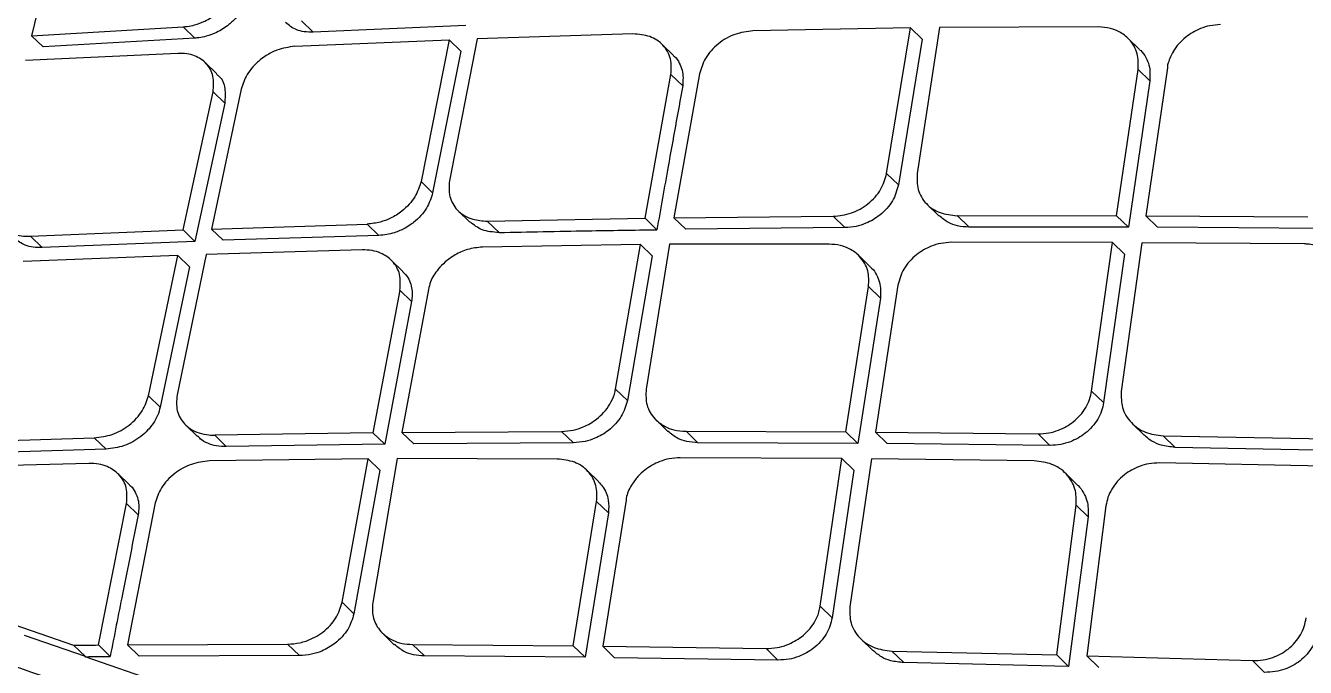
# Model space of a CAD drawing. Extents: x 400 to 501, y 484 to 634.
# Drawn here: x 484.989 to 486.318, y 515.383 to 516.05 of the extents above; entities that cross this region are included whole.
import ezdxf

# ---------------------------------------------------------------- set-up
doc = ezdxf.new("R2010")
doc.units = 0
doc.header["$MEASUREMENT"] = 0
doc.layers.add('DIM', color=3, linetype='Continuous')
doc.layers.add('GEOMETRY', color=3, linetype='Continuous', lineweight=25)

# ---------------------------------------------------------------- blocks, each defined once
blk = doc.blocks.new('2026 GRANDEE')
at = {"layer": 'GEOMETRY', "ltscale": 16}
for p, q in [((34.6043, -80.6589), (34.5704, -80.8012)), ((34.5704, -80.8012), (34.7278, -80.7919)), ((34.7399, -80.8037), (34.7278, -80.7919)), ((34.8508, -80.7857), (34.8629, -80.7975)), ((35.0213, -80.7907), (34.8629, -80.7975)), ((34.5704, -80.8012), (34.5824, -80.8129)), ((34.7399, -80.8037), (34.5824, -80.8129)), ((35.033, -80.8045), (35.0042, -80.9518)), ((35.1947, -80.7994), (35.033, -80.8045)), ((35.4829, -80.793), (35.3193, -80.7962)), ((35.4581, -80.9442), (35.4829, -80.793)), ((35.4951, -80.8049), (35.4703, -80.9561)), ((35.4951, -80.8049), (35.4829, -80.793)), ((35.5128, -80.7926), (35.4897, -80.9444)), ((35.678, -80.792), (35.5128, -80.7926)), ((35.7207, -80.8155), (35.7085, -80.8036)), ((34.8436, -80.8122), (35.0038, -80.8056)), ((35.0038, -80.8056), (34.9747, -80.9526)), ((35.0159, -80.8173), (34.9868, -80.9644)), ((35.0159, -80.8173), (35.0038, -80.8056)), ((35.2369, -80.8218), (35.2248, -80.81)), ((34.7221, -80.8195), (34.5642, -80.8271)), ((34.7626, -80.8408), (34.7506, -80.8291)), ((35.2074, -80.9909), (35.2342, -80.8416)), ((35.2342, -80.8416), (35.2464, -80.8534)), ((35.2638, -80.8409), (35.2373, -80.9905)), ((35.6967, -80.9882), (35.7191, -80.8363)), ((35.7191, -80.8363), (35.7313, -80.8482)), ((35.7495, -80.8347), (35.7271, -80.9883)), ((34.788, -80.8567), (34.7571, -81.002)), ((35.7313, -80.8482), (35.709, -81.0001)), ((34.7279, -81.003), (34.7588, -80.8594)), ((34.7709, -80.8711), (34.74, -81.0148)), ((34.7588, -80.8594), (34.7709, -80.8711)), ((35.4581, -80.9442), (35.4703, -80.9561)), ((34.9747, -80.9526), (34.9868, -80.9644)), ((35.5002, -80.9765), (35.5124, -80.9884)), ((35.0134, -80.9831), (35.0255, -80.9949)), ((35.0435, -80.9938), (35.2074, -80.9909)), ((35.2074, -80.9909), (35.2196, -81.0027)), ((35.2373, -80.9905), (35.4026, -80.9888)), ((35.2373, -80.9905), (35.2495, -81.0023)), ((35.4026, -80.9888), (35.4148, -81.0006)), ((35.5313, -80.9881), (35.6967, -80.9882)), ((35.5313, -80.9881), (35.5436, -81)), ((35.6967, -80.9882), (35.709, -81.0001)), ((35.7271, -80.9883), (35.8952, -80.9893)), ((35.7271, -80.9883), (35.7394, -81.0002)), ((34.5693, -81.0096), (34.7279, -81.003)), ((34.7279, -81.003), (34.74, -81.0148)), ((34.7571, -81.002), (34.9189, -80.9969)), ((34.7571, -81.002), (34.7692, -81.0137)), ((34.9189, -80.9969), (34.931, -81.0087)), ((35.0435, -80.9938), (35.0557, -81.0057)), ((35.4148, -81.0006), (35.2495, -81.0023)), ((35.709, -81.0001), (35.5436, -81)), ((35.9075, -81.0013), (35.7394, -81.0002)), ((34.5693, -81.0096), (34.5814, -81.0213)), ((34.74, -81.0148), (34.5814, -81.0213)), ((34.931, -81.0087), (34.7692, -81.0137)), ((35.2326, -81.0177), (35.2084, -81.1685)), ((35.3983, -81.0177), (35.2326, -81.0177)), ((35.6927, -81.0161), (35.5254, -81.0158)), ((35.6709, -81.1703), (35.6927, -81.0161)), ((35.705, -81.028), (35.6927, -81.0161)), ((35.7231, -81.0162), (35.7017, -81.1707)), ((35.8915, -81.0175), (35.7232, -81.0162)), ((34.7223, -81.0294), (34.5618, -81.0358)), ((34.6918, -81.1752), (34.7223, -81.0294)), ((34.7516, -81.0284), (34.7214, -81.1744)), ((34.7344, -81.0412), (34.7223, -81.0294)), ((34.9136, -81.0236), (34.7516, -81.0284)), ((35.2026, -81.0181), (35.0385, -81.0208)), ((35.1767, -81.1682), (35.2026, -81.0181)), ((35.2148, -81.0299), (35.1889, -81.1801)), ((35.2026, -81.0181), (35.2148, -81.0299)), ((35.4411, -81.0412), (35.4289, -81.0293)), ((35.705, -81.028), (35.6833, -81.1823)), ((34.7344, -81.0412), (34.704, -81.187)), ((34.9557, -81.046), (34.9436, -81.0343)), ((34.9528, -81.0656), (34.9248, -81.2137)), ((34.965, -81.0774), (34.9528, -81.0656)), ((34.9825, -81.065), (34.9548, -81.2134)), ((35.4159, -81.2127), (35.4393, -81.0618)), ((35.4393, -81.0618), (35.4516, -81.0737)), ((35.4698, -81.0603), (35.4465, -81.213)), ((34.965, -81.0774), (34.9371, -81.2256)), ((35.4516, -81.0737), (35.4282, -81.2247)), ((34.6918, -81.1752), (34.704, -81.187)), ((35.1767, -81.1682), (35.1889, -81.18)), ((35.6709, -81.1703), (35.6833, -81.1823)), ((35.2187, -81.2003), (35.231, -81.2122)), ((34.7303, -81.2055), (34.7426, -81.2174)), ((34.9248, -81.2137), (34.7605, -81.2162)), ((34.7605, -81.2162), (34.7726, -81.228)), ((34.9248, -81.2137), (34.937, -81.2255)), ((34.9548, -81.2134), (35.1206, -81.2122)), ((34.9548, -81.2134), (34.9671, -81.2252)), ((35.1206, -81.2122), (35.1329, -81.2241)), ((35.2499, -81.2121), (35.4159, -81.2127)), ((35.2499, -81.2121), (35.2621, -81.224)), ((35.4282, -81.2247), (35.4159, -81.2127)), ((35.4465, -81.213), (35.4588, -81.2249)), ((35.4465, -81.213), (35.6153, -81.2148)), ((35.6153, -81.2148), (35.6276, -81.2268)), ((35.7131, -81.2041), (35.7254, -81.2162)), ((35.7451, -81.2167), (35.9154, -81.22)), ((35.7575, -81.2288), (35.7451, -81.2167)), ((34.4734, -81.2237), (34.6355, -81.219)), ((34.6355, -81.219), (34.6477, -81.2308)), ((34.9371, -81.2256), (34.7726, -81.2281)), ((35.1329, -81.2241), (34.9671, -81.2252)), ((35.4282, -81.2247), (35.2621, -81.224)), ((35.6277, -81.2268), (35.4588, -81.2249)), ((35.9279, -81.2321), (35.7575, -81.2288)), ((34.6477, -81.2308), (34.4856, -81.2355)), ((34.9199, -81.2407), (34.7552, -81.2429)), ((34.8928, -81.3897), (34.9199, -81.2407)), ((34.9321, -81.2526), (34.9199, -81.2407)), ((34.9499, -81.2404), (34.9246, -81.3901)), ((35.1162, -81.241), (34.9499, -81.2404)), ((35.4117, -81.2405), (35.2438, -81.2396)), ((35.3891, -81.3938), (35.4117, -81.2405)), ((35.4117, -81.2405), (35.424, -81.2525)), ((35.4423, -81.2408), (35.4199, -81.3944)), ((35.6114, -81.2428), (35.4423, -81.2408)), ((34.63, -81.2455), (34.4676, -81.2499)), ((34.6722, -81.2679), (34.66, -81.2561)), ((34.9321, -81.2526), (34.905, -81.4016)), ((35.1589, -81.2644), (35.1468, -81.2526)), ((35.424, -81.2525), (35.4014, -81.4058)), ((35.6557, -81.2674), (35.6434, -81.2554)), ((35.912, -81.2485), (35.7414, -81.245)), ((34.6398, -81.4341), (34.669, -81.2872)), ((34.669, -81.2872), (34.6812, -81.299)), ((34.6988, -81.2866), (34.6699, -81.4339)), ((35.1327, -81.4349), (35.157, -81.285)), ((35.157, -81.285), (35.1693, -81.2969)), ((35.1877, -81.2836), (35.1634, -81.4353)), ((35.6346, -81.4445), (35.6548, -81.2889)), ((35.6548, -81.2889), (35.6672, -81.3009)), ((35.6858, -81.2894), (35.6658, -81.4453)), ((35.1693, -81.2969), (35.145, -81.4469)), ((35.6672, -81.3009), (35.647, -81.4566)), ((34.4406, -81.374), (34.6141, -81.4344)), ((34.8928, -81.3897), (34.905, -81.4016)), ((35.3891, -81.3938), (35.4014, -81.4058)), ((34.6263, -81.4462), (34.563, -81.4242)), ((34.9348, -81.4219), (34.947, -81.4338)), ((35.4312, -81.4277), (35.4436, -81.4397)), ((34.6141, -81.4344), (34.6263, -81.4462)), ((34.6398, -81.4341), (34.652, -81.446)), ((34.6699, -81.4339), (34.8362, -81.4333)), ((34.6699, -81.4339), (34.6821, -81.4458)), ((34.8362, -81.4333), (34.8485, -81.4452)), ((34.9659, -81.4336), (35.1327, -81.4349)), ((34.9659, -81.4336), (34.9782, -81.4455)), ((35.145, -81.4469), (35.1327, -81.4349)), ((35.1634, -81.4353), (35.3329, -81.4378)), ((35.1634, -81.4353), (35.1757, -81.4473)), ((35.3329, -81.4378), (35.3453, -81.4498)), ((35.4634, -81.4404), (35.6346, -81.4445)), ((35.4634, -81.4404), (35.4758, -81.4524)), ((34.7039, -81.4736), (34.6261, -81.4466)), ((34.8485, -81.4452), (34.6821, -81.4458)), ((35.145, -81.4469), (34.9782, -81.4455)), ((35.3453, -81.4498), (35.1757, -81.4473)), ((35.647, -81.4566), (35.4758, -81.4524)), ((35.6346, -81.4445), (35.647, -81.4566)), ((35.6658, -81.4453), (35.6782, -81.4575)), ((35.6658, -81.4453), (35.838, -81.4504)), ((35.838, -81.4504), (35.8505, -81.4626))]:
    blk.add_line(p, q, dxfattribs=at)
for points, knots in [([(34.7278, -80.7919), (34.7292, -80.7918), (34.7331, -80.7915), (34.7407, -80.79), (34.7515, -80.7859), (34.7636, -80.7783), (34.7736, -80.7682), (34.7795, -80.7587), (34.7823, -80.7521), (34.783, -80.7486), (34.7833, -80.7474)], [0, 0, 0, 0, 0.057753, 0.160399, 0.307814, 0.499823, 0.696553, 0.845584, 0.946728, 1, 1, 1, 1]), ([(34.7954, -80.7591), (34.7937, -80.7642), (34.791, -80.7722), (34.7833, -80.7824), (34.7745, -80.7908), (34.7637, -80.7976), (34.7529, -80.8017), (34.7452, -80.8033), (34.7413, -80.8036), (34.7399, -80.8037)], [0, 0, 0, 0, 0.227605, 0.358253, 0.49967, 0.691124, 0.838437, 0.941436, 1, 1, 1, 1]), ([(34.8629, -80.7975), (34.8597, -80.7974), (34.8535, -80.7974), (34.843, -80.7948), (34.8376, -80.7903), (34.8342, -80.7874)], [0, 0, 0, 0, 0.27844, 0.55168, 1, 1, 1, 1]), ([(35.8046, -80.7897), (35.8009, -80.7899), (35.794, -80.7904), (35.7815, -80.7943), (35.7702, -80.8008), (35.7612, -80.8094), (35.7547, -80.8184), (35.7511, -80.8268), (35.7495, -80.8325), (35.7495, -80.8344), (35.7495, -80.8347)], [0, 0, 0, 0, 0.144319, 0.275739, 0.499177, 0.626633, 0.749402, 0.925989, 0.990998, 1, 1, 1, 1]), ([(35.2342, -80.8416), (35.2346, -80.836), (35.2351, -80.8275), (35.2309, -80.8175), (35.2246, -80.8088), (35.2128, -80.8008), (35.2008, -80.7998), (35.1947, -80.7994)], [0, 0, 0, 0, 0.243839, 0.370692, 0.50061, 0.749978, 1, 1, 1, 1]), ([(35.3193, -80.7962), (35.313, -80.797), (35.3004, -80.7986), (35.2854, -80.8073), (35.2758, -80.8165), (35.268, -80.8269), (35.2655, -80.8354), (35.2638, -80.8409)], [0, 0, 0, 0, 0.249861, 0.499336, 0.63288, 0.760949, 1, 1, 1, 1]), ([(35.7191, -80.8363), (35.7193, -80.8307), (35.7196, -80.822), (35.7151, -80.8117), (35.7092, -80.8036), (35.7008, -80.7973), (35.6899, -80.7929), (35.6822, -80.7923), (35.678, -80.792)], [0, 0, 0, 0, 0.237931, 0.366022, 0.500018, 0.686278, 0.827299, 1, 1, 1, 1]), ([(34.8436, -80.8122), (34.8374, -80.8131), (34.8272, -80.8145), (34.8154, -80.8208), (34.807, -80.8267), (34.8001, -80.8333), (34.7923, -80.8435), (34.7897, -80.8516), (34.788, -80.8567)], [0, 0, 0, 0, 0.249468, 0.408552, 0.499836, 0.641672, 0.772445, 1, 1, 1, 1]), ([(35.7205, -80.8157), (35.721, -80.816), (35.7239, -80.8181), (35.7272, -80.8237), (35.7319, -80.8339), (35.7315, -80.8425), (35.7313, -80.8482)], [0, 0, 0, 0, 0.046947, 0.303754, 0.548366, 1, 1, 1, 1]), ([(34.7588, -80.8594), (34.7593, -80.8539), (34.7603, -80.8429), (34.7528, -80.8297), (34.7421, -80.8225), (34.7315, -80.8196), (34.7253, -80.8195), (34.7221, -80.8195)], [0, 0, 0, 0, 0.251143, 0.499283, 0.736626, 0.865162, 1, 1, 1, 1]), ([(35.2367, -80.8221), (35.2371, -80.8223), (35.24, -80.8241), (35.2429, -80.8295), (35.2473, -80.8392), (35.2467, -80.8477), (35.2464, -80.8534)], [0, 0, 0, 0, 0.041599, 0.291379, 0.534585, 1, 1, 1, 1]), ([(34.7623, -80.8412), (34.7631, -80.8418), (34.7681, -80.845), (34.7721, -80.8557), (34.7713, -80.8661), (34.7709, -80.8711)], [0, 0, 0, 0, 0.089464, 0.553689, 1, 1, 1, 1]), ([(35.2464, -80.8534), (35.2413, -80.8812), (35.2323, -80.9309), (35.2235, -80.9808), (35.2196, -81.0027)], [0, 0, 0, 0, 0.56, 1, 1, 1, 1]), ([(36.0157, -81.9103), (35.8638, -81.8676), (35.5594, -81.7819), (35.1189, -81.6445), (34.6958, -81.5059), (34.3392, -81.3834), (34.0464, -81.2803), (33.8125, -81.1967), (33.5951, -81.1184), (33.3961, -81.0467), (33.2146, -80.9818), (33.1136, -80.9469), (33.0632, -80.9294)], [0, 0, 0, 0, 0.1280884, 0.2568048, 0.3836102, 0.5088305, 0.5930086, 0.6749207, 0.7545369, 0.8369035, 0.9186293, 1, 1, 1, 1]), ([(35.4026, -80.9888), (35.4089, -80.9881), (35.4217, -80.9867), (35.4366, -80.9781), (35.4462, -80.969), (35.454, -80.9586), (35.4565, -80.9499), (35.4581, -80.9442)], [0, 0, 0, 0, 0.250198, 0.49982, 0.629111, 0.755896, 1, 1, 1, 1]), ([(35.4897, -80.9444), (35.4896, -80.95), (35.4893, -80.9587), (35.4939, -80.9689), (35.5006, -80.9779), (35.5129, -80.9863), (35.5252, -80.9875), (35.5313, -80.9882)], [0, 0, 0, 0, 0.241079, 0.368611, 0.500654, 0.750382, 1, 1, 1, 1]), ([(34.9747, -80.9526), (34.973, -80.958), (34.9704, -80.9664), (34.9625, -80.9766), (34.9542, -80.9845), (34.9439, -80.9908), (34.9315, -80.9956), (34.9234, -80.9964), (34.9189, -80.9969)], [0, 0, 0, 0, 0.237516, 0.365668, 0.498421, 0.675422, 0.819366, 1, 1, 1, 1]), ([(34.9868, -80.9644), (34.9851, -80.9698), (34.9825, -80.9782), (34.9747, -80.9884), (34.9697, -80.9931), (34.9668, -80.9953), (34.9666, -80.9955), (34.9659, -80.9961), (34.9631, -80.9981), (34.957, -81.0019), (34.9457, -81.007), (34.9364, -81.0081), (34.931, -81.0087)], [0, 0, 0, 0, 0.237422, 0.365339, 0.498994, 0.500251, 0.50244, 0.509613, 0.535141, 0.630844, 0.785905, 1, 1, 1, 1]), ([(35.0042, -80.9518), (35.0038, -80.9574), (35.0032, -80.9659), (35.0074, -80.9758), (35.0124, -80.9828), (35.0196, -80.9883), (35.0299, -80.9928), (35.0384, -80.9935), (35.0435, -80.9939)], [0, 0, 0, 0, 0.246497, 0.372322, 0.499661, 0.654785, 0.789948, 1, 1, 1, 1]), ([(35.4703, -80.9561), (35.4687, -80.9618), (35.4663, -80.9705), (35.4585, -80.9808), (35.4496, -80.9893), (35.4386, -80.9957), (35.426, -80.9999), (35.4187, -81.0004), (35.4148, -81.0006)], [0, 0, 0, 0, 0.242545, 0.368611, 0.497667, 0.710277, 0.84559, 1, 1, 1, 1]), ([(34.5323, -80.9704), (34.5319, -80.9731), (34.531, -80.9786), (34.5324, -80.9889), (34.5383, -80.9997), (34.5491, -81.0066), (34.5599, -81.0095), (34.5661, -81.0096), (34.5693, -81.0096)], [0, 0, 0, 0, 0.128727, 0.255081, 0.499966, 0.738105, 0.866174, 1, 1, 1, 1]), ([(35.5436, -81.0001), (35.5395, -80.9998), (35.532, -80.9993), (35.5212, -80.9954), (35.5157, -80.9908), (35.5126, -80.9882)], [0, 0, 0, 0, 0.34163, 0.629644, 1, 1, 1, 1]), ([(35.0557, -81.0057), (35.0495, -81.0052), (35.0378, -81.0044), (35.0296, -80.9978), (35.0257, -80.9947)], [0, 0, 0, 0, 0.522417, 1, 1, 1, 1]), ([(35.0557, -81.0057), (35.0862, -81.005), (35.1408, -81.0039), (35.1955, -81.0031), (35.2196, -81.0027)], [0, 0, 0, 0, 0.56, 1, 1, 1, 1]), ([(34.5814, -81.0213), (34.5783, -81.0213), (34.5721, -81.0213), (34.5617, -81.0188), (34.5562, -81.0143), (34.5527, -81.0114)], [0, 0, 0, 0, 0.272793, 0.541948, 1, 1, 1, 1]), ([(35.4393, -81.0618), (35.4395, -81.0562), (35.4399, -81.0476), (35.4354, -81.0373), (35.4294, -81.0291), (35.4207, -81.0227), (35.4097, -81.0185), (35.4023, -81.018), (35.3983, -81.0177)], [0, 0, 0, 0, 0.239234, 0.366934, 0.499865, 0.699434, 0.837182, 1, 1, 1, 1]), ([(35.5254, -81.0158), (35.5217, -81.0161), (35.5146, -81.0165), (35.502, -81.0204), (35.4907, -81.0268), (35.4817, -81.0355), (35.4738, -81.0459), (35.4714, -81.0546), (35.4698, -81.0603)], [0, 0, 0, 0, 0.147382, 0.279964, 0.500019, 0.630541, 0.757437, 1, 1, 1, 1]), ([(35.9349, -81.0636), (35.935, -81.0579), (35.9351, -81.049), (35.9302, -81.0383), (35.9231, -81.0287), (35.9116, -81.021), (35.9, -81.0181), (35.8938, -81.0176), (35.892, -81.0175), (35.8915, -81.0175), (35.8915, -81.0175)], [0, 0, 0, 0, 0.234609, 0.36371, 0.500546, 0.749366, 0.93168, 0.980154, 0.997723, 1, 1, 1, 1]), ([(34.9528, -81.0656), (34.9532, -81.06), (34.9538, -81.0515), (34.9497, -81.0416), (34.9437, -81.0334), (34.9348, -81.0274), (34.9238, -81.024), (34.9171, -81.0237), (34.9136, -81.0236)], [0, 0, 0, 0, 0.245046, 0.371295, 0.499817, 0.7245, 0.855994, 1, 1, 1, 1]), ([(35.0385, -81.0208), (35.0333, -81.0213), (35.0236, -81.0223), (35.0104, -81.0283), (35.0001, -81.0356), (34.9911, -81.0449), (34.9847, -81.0547), (34.9831, -81.0622), (34.9825, -81.065)], [0, 0, 0, 0, 0.203241, 0.384164, 0.542736, 0.678936, 0.883587, 1, 1, 1, 1]), ([(35.4409, -81.0414), (35.4414, -81.0418), (35.4444, -81.0439), (35.4476, -81.0495), (35.4522, -81.0596), (35.4518, -81.0681), (35.4516, -81.0737)], [0, 0, 0, 0, 0.052717, 0.305363, 0.547604, 1, 1, 1, 1]), ([(34.9555, -81.0462), (34.9566, -81.0472), (34.9614, -81.0517), (34.9661, -81.0624), (34.9654, -81.0726), (34.965, -81.0774)], [0, 0, 0, 0, 0.137829, 0.591547, 1, 1, 1, 1]), ([(36.3656, -82.809), (36.2471, -82.7598), (36.0038, -82.6588), (35.6474, -82.5037), (35.2889, -82.3435), (34.9415, -82.1832), (34.6052, -82.0243), (34.3448, -81.8991), (34.1529, -81.8061), (34.0215, -81.7418), (33.8939, -81.6789), (33.7716, -81.6184), (33.6558, -81.5621), (33.5458, -81.5078), (33.4429, -81.4558), (33.3465, -81.4078), (33.2614, -81.3664), (33.1875, -81.3306), (33.119, -81.2964), (33.0551, -81.2644), (32.9874, -81.2316), (32.9215, -81.2034), (32.8815, -81.1818), (32.8632, -81.172)], [0, 0, 0, 0, 0.082249, 0.168725, 0.250938, 0.337838, 0.421226, 0.501438, 0.538138, 0.573957, 0.608923, 0.645818, 0.681064, 0.714276, 0.751294, 0.786327, 0.81865, 0.848238, 0.87506, 0.90615, 0.934321, 0.970126, 1, 1, 1, 1]), ([(32.8636, -81.1717), (32.9041, -81.1907), (32.9849, -81.2289), (33.1234, -81.2941), (33.2784, -81.3661), (33.452, -81.4471), (33.6431, -81.5406), (33.8544, -81.6419), (34.0767, -81.7531), (34.3578, -81.8893), (34.7004, -82.054), (35.1059, -82.2438), (35.5212, -82.4319), (35.9431, -82.6166), (36.2291, -82.7354), (36.372, -82.7947)], [0, 0, 0, 0, 0.062561, 0.125095, 0.187382, 0.249789, 0.312754, 0.37631, 0.439124, 0.501607, 0.601699, 0.701611, 0.80118, 0.900668, 1, 1, 1, 1]), ([(34.6355, -81.219), (34.6418, -81.2182), (34.6545, -81.2166), (34.6696, -81.208), (34.6795, -81.1989), (34.6874, -81.1888), (34.6901, -81.1805), (34.6918, -81.1752)], [0, 0, 0, 0, 0.249302, 0.500016, 0.63494, 0.763752, 1, 1, 1, 1]), ([(34.7214, -81.1744), (34.721, -81.18), (34.7203, -81.1884), (34.7244, -81.1982), (34.729, -81.2046), (34.7356, -81.2101), (34.7441, -81.2142), (34.7528, -81.216), (34.7585, -81.2162), (34.7605, -81.2162)], [0, 0, 0, 0, 0.247551, 0.372988, 0.499351, 0.622227, 0.769482, 0.919812, 1, 1, 1, 1]), ([(35.1206, -81.2122), (35.1247, -81.2119), (35.1322, -81.2114), (35.1448, -81.2073), (35.1557, -81.201), (35.1649, -81.1925), (35.1713, -81.1837), (35.1753, -81.1755), (35.1763, -81.17), (35.1767, -81.1682)], [0, 0, 0, 0, 0.159507, 0.296336, 0.50124, 0.627024, 0.770217, 0.923176, 1, 1, 1, 1]), ([(35.2084, -81.1685), (35.2082, -81.1741), (35.2079, -81.1827), (35.2124, -81.1928), (35.2183, -81.2007), (35.2268, -81.2069), (35.2378, -81.2113), (35.2456, -81.2118), (35.2499, -81.2121)], [0, 0, 0, 0, 0.241821, 0.368807, 0.499718, 0.686069, 0.827177, 1, 1, 1, 1]), ([(35.6153, -81.2148), (35.619, -81.2146), (35.6262, -81.2143), (35.6389, -81.2105), (35.6502, -81.2042), (35.6593, -81.1956), (35.665, -81.1877), (35.6692, -81.1791), (35.6703, -81.1732), (35.6709, -81.1703)], [0, 0, 0, 0, 0.146177, 0.278442, 0.500632, 0.627109, 0.752914, 0.877109, 1, 1, 1, 1]), ([(35.7017, -81.1707), (35.7016, -81.1765), (35.7014, -81.1853), (35.7063, -81.196), (35.7134, -81.2055), (35.7262, -81.2144), (35.7388, -81.216), (35.7451, -81.2167)], [0, 0, 0, 0, 0.237493, 0.365949, 0.500784, 0.750069, 1, 1, 1, 1]), ([(34.704, -81.187), (34.7032, -81.1899), (34.7016, -81.1957), (34.6956, -81.2066), (34.6844, -81.2183), (34.6667, -81.2283), (34.654, -81.23), (34.6477, -81.2308)], [0, 0, 0, 0, 0.130677, 0.25729, 0.497722, 0.748945, 1, 1, 1, 1]), ([(35.1889, -81.18), (35.1873, -81.1857), (35.1848, -81.1943), (35.1769, -81.2045), (35.1681, -81.2128), (35.1571, -81.2191), (35.1445, -81.2233), (35.1369, -81.2238), (35.1329, -81.2241)], [0, 0, 0, 0, 0.241032, 0.367284, 0.497092, 0.703172, 0.840332, 1, 1, 1, 1]), ([(35.6833, -81.1823), (35.6827, -81.1852), (35.6815, -81.1911), (35.6774, -81.1996), (35.6717, -81.2075), (35.6626, -81.2162), (35.6512, -81.2225), (35.6385, -81.2263), (35.6314, -81.2266), (35.6277, -81.2268)], [0, 0, 0, 0, 0.122501, 0.24634, 0.371824, 0.499116, 0.721462, 0.853781, 1, 1, 1, 1]), ([(35.2621, -81.224), (35.2582, -81.2237), (35.2509, -81.2232), (35.24, -81.2195), (35.2343, -81.2148), (35.2311, -81.2121)], [0, 0, 0, 0, 0.328568, 0.611908, 1, 1, 1, 1]), ([(35.7575, -81.2288), (35.7526, -81.2283), (35.744, -81.2275), (35.7341, -81.223), (35.7285, -81.219), (35.7261, -81.2167), (35.7255, -81.2161)], [0, 0, 0, 0, 0.400565, 0.708003, 0.921968, 1, 1, 1, 1]), ([(34.7726, -81.2281), (34.7692, -81.2279), (34.7623, -81.2277), (34.7533, -81.2248), (34.7467, -81.2213), (34.7438, -81.2182), (34.7428, -81.2172)], [0, 0, 0, 0, 0.298262, 0.585699, 0.86248, 1, 1, 1, 1]), ([(34.7552, -81.2429), (34.7488, -81.2437), (34.7361, -81.2452), (34.721, -81.2538), (34.7111, -81.2629), (34.7031, -81.273), (34.7005, -81.2813), (34.6988, -81.2866)], [0, 0, 0, 0, 0.249828, 0.499439, 0.635784, 0.764764, 1, 1, 1, 1]), ([(35.157, -81.285), (35.1573, -81.2793), (35.1577, -81.2708), (35.1533, -81.2605), (35.1467, -81.2515), (35.1346, -81.243), (35.1223, -81.2416), (35.1162, -81.241)], [0, 0, 0, 0, 0.241021, 0.368504, 0.500498, 0.749826, 1, 1, 1, 1]), ([(35.2438, -81.2396), (35.24, -81.2398), (35.2329, -81.2402), (35.2202, -81.244), (35.2089, -81.2504), (35.1993, -81.2593), (35.1922, -81.2692), (35.1882, -81.2774), (35.1877, -81.283), (35.1877, -81.2836)], [0, 0, 0, 0, 0.148671, 0.277883, 0.50302, 0.628678, 0.774764, 0.976152, 1, 1, 1, 1]), ([(35.6548, -81.2889), (35.6549, -81.2831), (35.6551, -81.2743), (35.6502, -81.2636), (35.6431, -81.254), (35.6303, -81.2451), (35.6177, -81.2436), (35.6114, -81.2428)], [0, 0, 0, 0, 0.235843, 0.364704, 0.500753, 0.749804, 1, 1, 1, 1]), ([(34.669, -81.2872), (34.6694, -81.2816), (34.6701, -81.2732), (34.666, -81.2634), (34.6601, -81.2552), (34.6511, -81.2492), (34.6401, -81.2458), (34.6335, -81.2456), (34.63, -81.2455)], [0, 0, 0, 0, 0.246464, 0.372336, 0.499771, 0.72771, 0.858405, 1, 1, 1, 1]), ([(35.7414, -81.245), (35.7377, -81.2451), (35.7307, -81.2454), (35.718, -81.249), (35.7065, -81.2553), (35.6973, -81.2641), (35.6916, -81.272), (35.6875, -81.2806), (35.6863, -81.2865), (35.6858, -81.2894)], [0, 0, 0, 0, 0.142437, 0.273218, 0.499254, 0.627869, 0.753974, 0.877901, 1, 1, 1, 1]), ([(34.672, -81.2681), (34.6724, -81.2684), (34.6752, -81.2701), (34.678, -81.2754), (34.6824, -81.285), (34.6817, -81.2934), (34.6812, -81.299)], [0, 0, 0, 0, 0.041342, 0.2871, 0.528978, 1, 1, 1, 1]), ([(35.1588, -81.2645), (35.1603, -81.2661), (35.1654, -81.2713), (35.1701, -81.2825), (35.1696, -81.2924), (35.1693, -81.2969)], [0, 0, 0, 0, 0.189921, 0.629571, 1, 1, 1, 1]), ([(35.6557, -81.2674), (35.6561, -81.2678), (35.6588, -81.2703), (35.6626, -81.2757), (35.6675, -81.2864), (35.6673, -81.2952), (35.6672, -81.3009)], [0, 0, 0, 0, 0.041472, 0.303703, 0.550967, 1, 1, 1, 1]), ([(36.2828, -83.2998), (36.1585, -83.2367), (35.9096, -83.1104), (35.5421, -82.9141), (35.179, -82.7152), (34.8226, -82.514), (34.4738, -82.3128), (34.163, -82.1307), (33.8916, -81.9713), (33.6595, -81.8359), (33.4438, -81.7115), (33.2482, -81.6022), (33.0746, -81.5079), (32.9226, -81.4271), (32.7882, -81.3579), (32.7111, -81.318), (32.6725, -81.298)], [0, 0, 0, 0, 0.082411, 0.164951, 0.247638, 0.330248, 0.412935, 0.496232, 0.559503, 0.622548, 0.685579, 0.749219, 0.81255, 0.875197, 0.937632, 1, 1, 1, 1]), ([(34.6812, -81.299), (34.6757, -81.3264), (34.6659, -81.3753), (34.6563, -81.4244), (34.652, -81.446)], [0, 0, 0, 0, 0.56, 1, 1, 1, 1]), ([(36.2676, -83.3303), (36.1395, -83.2686), (35.8831, -83.145), (35.5031, -82.9551), (35.1272, -82.7634), (34.7586, -82.5698), (34.3987, -82.3759), (34.0797, -82.1996), (33.8034, -82.0444), (33.5696, -81.9115), (33.3547, -81.788), (33.162, -81.6779), (32.9924, -81.5799), (32.8449, -81.4936), (32.7155, -81.4161), (32.6416, -81.3712), (32.6047, -81.3488)], [0, 0, 0, 0, 0.082589, 0.165416, 0.24837, 0.331192, 0.414034, 0.497446, 0.560621, 0.623393, 0.686188, 0.749611, 0.812567, 0.875073, 0.937549, 1, 1, 1, 1]), ([(34.8362, -81.4333), (34.8405, -81.433), (34.8469, -81.4326), (34.8595, -81.4289), (34.8707, -81.423), (34.8805, -81.414), (34.8885, -81.4038), (34.8911, -81.3953), (34.8928, -81.3897)], [0, 0, 0, 0, 0.167318, 0.251731, 0.500675, 0.631477, 0.758721, 1, 1, 1, 1]), ([(34.905, -81.4016), (34.9034, -81.4072), (34.9008, -81.4157), (34.8929, -81.4258), (34.8841, -81.4339), (34.8732, -81.4402), (34.8605, -81.4444), (34.8527, -81.4449), (34.8485, -81.4452)], [0, 0, 0, 0, 0.239571, 0.366003, 0.496521, 0.694515, 0.833912, 1, 1, 1, 1]), ([(34.9246, -81.3901), (34.9243, -81.395), (34.9238, -81.4053), (34.9297, -81.4169), (34.9375, -81.4247), (34.9454, -81.4296), (34.955, -81.4329), (34.9622, -81.4334), (34.9659, -81.4336)], [0, 0, 0, 0, 0.209896, 0.445377, 0.573682, 0.708831, 0.850912, 1, 1, 1, 1]), ([(35.3329, -81.4378), (35.3368, -81.4376), (35.344, -81.4373), (35.3567, -81.4336), (35.3681, -81.4274), (35.3772, -81.419), (35.3836, -81.4103), (35.3877, -81.4019), (35.3887, -81.3959), (35.3891, -81.3938)], [0, 0, 0, 0, 0.148413, 0.281533, 0.501278, 0.626938, 0.74981, 0.916084, 1, 1, 1, 1]), ([(35.4199, -81.3944), (35.4198, -81.4001), (35.4196, -81.409), (35.4244, -81.4196), (35.4316, -81.4291), (35.4444, -81.438), (35.457, -81.4396), (35.4634, -81.4404)], [0, 0, 0, 0, 0.238356, 0.36649, 0.500534, 0.749839, 1, 1, 1, 1]), ([(35.4014, -81.4058), (35.4008, -81.4087), (35.3996, -81.4146), (35.3955, -81.423), (35.3897, -81.4309), (35.3805, -81.4394), (35.3691, -81.4456), (35.3564, -81.4494), (35.3491, -81.4497), (35.3453, -81.4498)], [0, 0, 0, 0, 0.121682, 0.245199, 0.370871, 0.498813, 0.718406, 0.851528, 1, 1, 1, 1]), ([(35.838, -81.4504), (35.8417, -81.4503), (35.8487, -81.4501), (35.8615, -81.4467), (35.8731, -81.4404), (35.8822, -81.4317), (35.8879, -81.4237), (35.892, -81.415), (35.893, -81.409), (35.8936, -81.4059)], [0, 0, 0, 0, 0.142441, 0.273397, 0.500466, 0.625589, 0.750883, 0.875538, 1, 1, 1, 1]), ([(35.9061, -81.4181), (35.9056, -81.4211), (35.9045, -81.4272), (35.9004, -81.4359), (35.8948, -81.4438), (35.8856, -81.4526), (35.8741, -81.4588), (35.8612, -81.4623), (35.8542, -81.4625), (35.8505, -81.4626)], [0, 0, 0, 0, 0.12419, 0.248489, 0.373342, 0.499299, 0.726697, 0.857657, 1, 1, 1, 1]), ([(34.6141, -81.4344), (34.6189, -81.4343), (34.6275, -81.4343), (34.636, -81.4342), (34.6398, -81.4341)], [0, 0, 0, 0, 0.560002, 1, 1, 1, 1]), ([(34.9782, -81.4455), (34.9744, -81.4453), (34.9672, -81.4448), (34.9562, -81.4411), (34.9505, -81.4364), (34.9472, -81.4336)], [0, 0, 0, 0, 0.319489, 0.599251, 1, 1, 1, 1]), ([(35.4758, -81.4524), (35.4712, -81.452), (35.463, -81.4512), (35.452, -81.4467), (35.4466, -81.442), (35.4437, -81.4396)], [0, 0, 0, 0, 0.37298, 0.670841, 1, 1, 1, 1]), ([(34.6263, -81.4463), (34.6311, -81.4462), (34.6397, -81.4461), (34.6483, -81.4461), (34.652, -81.446)], [0, 0, 0, 0, 0.56, 1, 1, 1, 1])]:
    blk.add_open_spline(points, degree=3, knots=knots, dxfattribs=at)

msp = doc.modelspace()

# ---------------------------------------------------------------- block references
at = {"layer": 'DIM'}
msp.add_blockref('2026 GRANDEE', (450.4248, 596.8403), dxfattribs=at)

doc.saveas('drawing.dxf')
